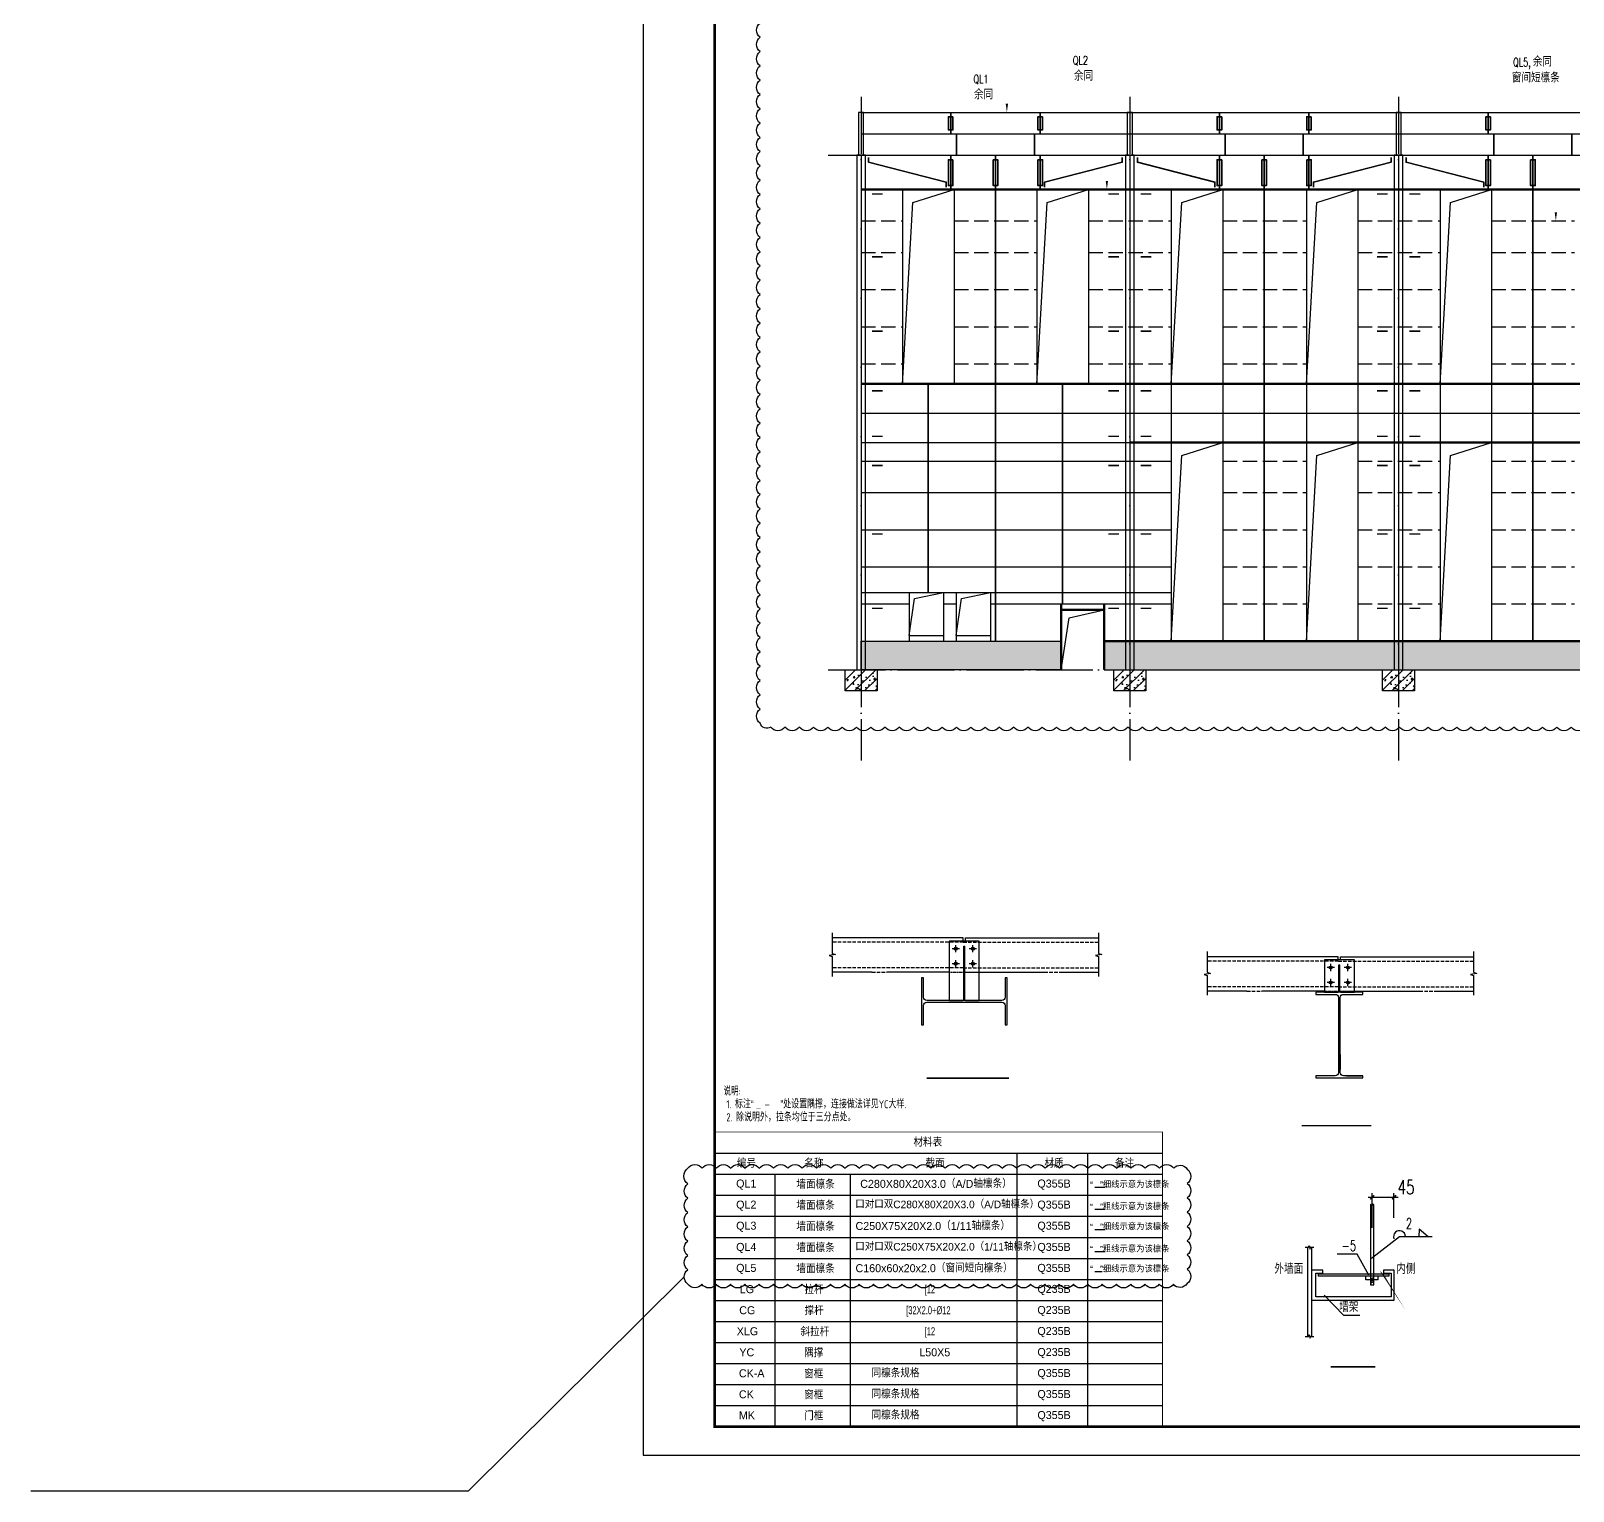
# Model space of a CAD drawing. Extents: x 95752 to 843522, y -411933 to 75567.
# Drawn here: x 607193 to 661146, y -114347 to -63256 of the extents above; entities that cross this region are included whole.
import ezdxf
from ezdxf.enums import TextEntityAlignment as Align

# ---------------------------------------------------------------- set-up
doc = ezdxf.new("R2010")
doc.units = 0
doc.header["$LTSCALE"] = 1000
doc.header["$MEASUREMENT"] = 0
for name, pattern in [('DASH', [0.35, 0.25, -0.1]), ('DASHED2', [0.375, 0.25, -0.125]), ('DOTE', [2.42, 2, -0.2, 0.02, -0.2])]:
    doc.linetypes.add(name, pattern=pattern)
for name, color, linetype in [('AXIS', 3, 'Continuous'), ('DIM_SYMB', 3, 'Continuous'), ('DOTE', 1, 'Continuous'), ('POLE', 4, 'DASHED2'), ('PUB_TAB', 7, 'Continuous'), ('PUB_TITLE', 4, 'Continuous'), ('TEXT', 7, 'Continuous'), ('THIN', 7, 'Continuous'), ('TK', 7, 'Continuous'), ('WALL', 9, 'Continuous'), ('修改说明', 190, 'Continuous'), ('檩条', 4, 'Continuous'), ('钢柱', 6, 'Continuous')]:
    doc.layers.add(name, color=color, linetype=linetype)
doc.layers.add('DIM', color=3, linetype='Continuous', lineweight=20)
doc.layers.add('拉杆', color=3, linetype='Continuous', lineweight=35)
doc.styles.add('_TCH_DIM', font='SIMPLEX', dxfattribs={"bigfont": 'GBCBIG'})
doc.styles.add('GS_Rein', font='GS_TXT.shx', dxfattribs={"width": 0.7, "bigfont": 'GS_HZTXT.shx'})
doc.styles.add('HZ', font='hztxt_e.shx', dxfattribs={"bigfont": 'hzdx.shx'})
doc.styles.add('TSSD_Dimension', font='txt.shx', dxfattribs={"width": 0.7, "bigfont": 'hzdx.shx'})
doc.styles.add('TSSD_Rein', font='tssdeng.shx', dxfattribs={"width": 0.7, "bigfont": 'hztxt.shx'})
doc.dimstyles.new('TSSD_15_250', dxfattribs={"dimtxt": 875, "dimasz": 250, "dimexe": 250, "dimexo": 625, "dimgap": 250, "dimtad": 1, "dimdec": 0, "dimlfac": 0.06, "dimzin": 0, "dimdsep": 46, "dimtxsty": 'TSSD_Dimension', "dimblk": 'ARCHTICK', "dimblk1": 'ARCHTICK', "dimblk2": 'ARCHTICK', "dimcen": 0, "dimdle": 250, "dimclrt": 7, "dimadec": 0, "dimazin": 0, "dimtfac": 1, "dimtdec": 0, "dimtix": 1, "dimtmove": 2, "dimatfit": 3, "dimfxl": 1, "dimtolj": 1, "dimtzin": 0, "dimarcsym": 0})

# ---------------------------------------------------------------- blocks, each defined once
blk = doc.blocks.new('QMLT2')
at = {"layer": '檩条', "color": 4}
for p, q in [((155476, -716110), (249626, -716110)), ((155476, -717135), (164876, -717135)), ((157156, -722384), (157156, -724084)), ((158356, -722384), (158356, -724084)), ((158796, -722384), (158796, -724084)), ((159996, -722384), (159996, -724084))]:
    blk.add_line(p, q, dxfattribs=at)
for points in [[(155476, -705584), (249476, -705584)], [(155476, -706334), (249476, -706334)], [(155476, -707084), (249476, -707084)], [(156926, -708284), (156926, -715085)], [(156926, -708284), (156926, -715085)], [(158726, -708284), (158726, -715085)], [(158726, -708284), (158726, -715085)], [(161626, -708284), (161626, -715085)], [(161626, -708284), (161626, -715085)], [(163426, -708284), (163426, -715085)], [(163426, -708284), (163426, -715085)], [(166326, -708284), (166326, -715684)], [(166326, -708284), (166326, -724084)], [(168126, -708284), (168126, -715684)], [(168126, -708284), (168126, -724084)], [(171056, -708284), (171056, -715684)], [(171056, -708284), (171056, -724084)], [(172856, -708284), (172856, -715684)], [(172856, -708284), (172856, -724084)], [(175726, -708284), (175726, -715684)], [(175726, -708284), (175726, -724084)], [(177526, -708284), (177526, -715684)], [(177526, -708284), (177526, -724084)], [(166326, -716684), (166326, -724084)], [(168126, -716684), (168126, -724084)], [(171056, -716684), (171056, -724084)], [(172856, -716684), (172856, -724084)], [(175726, -716684), (175726, -724084)], [(177526, -716684), (177526, -724084)], [(155476, -717784), (166326, -717784)], [(155476, -718884), (166326, -718884)], [(155476, -720184), (166326, -720184)], [(155476, -721484), (166326, -721484)], [(155476, -722384), (166326, -722384)], [(155476, -722784), (157156, -722784)], [(158356, -722784), (158796, -722784)], [(159996, -722784), (166326, -722784)], [(157156, -723884), (158356, -723884)], [(158796, -723884), (159996, -723884)], [(155476, -724084), (162476, -724084)]]:
    blk.add_lwpolyline(points, dxfattribs=at)
at = {"layer": '檩条', "color": 2, "const_width": 80}
for points in [[(155476, -708284), (249476, -708284)], [(155476, -715085), (168126, -715085)], [(168126, -715085), (249476, -715085)], [(164876, -717135), (240076, -717135)], [(162476, -722784), (162476, -725084)], [(162476, -722984), (163976, -722984)], [(163976, -722784), (163976, -725084)], [(163976, -724084), (241526, -724084)]]:
    blk.add_lwpolyline(points, dxfattribs=at)
at = {"layer": '檩条', "color": 11, "linetype": 'DASH', "ltscale": 2}
for points in [[(155476, -709384), (156926, -709384)], [(158726, -709384), (161626, -709384)], [(163426, -709384), (166326, -709384)], [(168126, -709384), (171056, -709384)], [(172856, -709384), (175726, -709384)], [(177526, -709384), (180426, -709384)], [(155476, -710484), (156926, -710484)], [(158726, -710484), (161626, -710484)], [(163426, -710484), (166326, -710484)], [(168126, -710484), (171056, -710484)], [(172856, -710484), (175726, -710484)], [(177526, -710484), (180426, -710484)], [(155476, -711784), (156926, -711784)], [(158726, -711784), (161626, -711784)], [(163426, -711784), (166326, -711784)], [(168126, -711784), (171056, -711784)], [(172856, -711784), (175726, -711784)], [(177526, -711784), (180426, -711784)], [(155476, -713084), (156926, -713084)], [(158726, -713084), (161626, -713084)], [(163426, -713084), (166326, -713084)], [(168126, -713084), (171056, -713084)], [(172856, -713084), (175726, -713084)], [(177526, -713084), (180426, -713084)], [(155476, -714384), (156926, -714384)], [(158726, -714384), (161626, -714384)], [(163426, -714384), (166326, -714384)], [(168126, -714384), (171056, -714384)], [(172856, -714384), (175726, -714384)], [(177526, -714384), (180426, -714384)], [(168126, -717784), (171056, -717784)], [(172856, -717784), (175726, -717784)], [(177526, -717784), (180426, -717784)], [(168126, -718884), (171056, -718884)], [(172856, -718884), (175726, -718884)], [(177526, -718884), (180426, -718884)], [(168126, -720184), (171056, -720184)], [(172856, -720184), (175726, -720184)], [(177526, -720184), (180426, -720184)], [(168126, -721484), (171056, -721484)], [(172856, -721484), (175726, -721484)], [(177526, -721484), (180426, -721484)], [(168126, -722784), (171056, -722784)], [(172856, -722784), (175726, -722784)], [(177526, -722784), (180426, -722784)]]:
    blk.add_lwpolyline(points, dxfattribs=at)
blk = doc.blocks.new('lj2')
for p, q in [((40612, -1738703), (40612, -1738410)), ((40665, -1744234), (40665, -1739167)), ((40665, -1739167), (40779, -1739167)), ((40779, -1744234), (40779, -1739167)), ((40832, -1738703), (40832, -1738410))]:
    blk.add_line(p, q)
for points in [[(28403, -1737928), (28403, -1739854), (28700, -1739953), (28106, -1740052), (28403, -1740151), (28403, -1742002)], [(53241, -1737928), (53241, -1739854), (53538, -1739953), (52944, -1740052), (53241, -1740151), (53241, -1742002)]]:
    blk.add_lwpolyline(points)
at = {"layer": 'AXIS', "linetype": 'Continuous'}
for p, q in [((40262, -1739410), (39582, -1739410)), ((39922, -1739750), (39922, -1739070)), ((41862, -1739410), (41182, -1739410)), ((41522, -1739750), (41522, -1739070)), ((40262, -1740810), (39582, -1740810)), ((39922, -1741150), (39922, -1740470)), ((41862, -1740810), (41182, -1740810)), ((41522, -1741150), (41522, -1740470))]:
    blk.add_line(p, q, dxfattribs=at)
for centre in [(39922, -1739410), (41522, -1739410), (39922, -1740810), (41522, -1740810)]:
    blk.add_circle(centre, 140, dxfattribs=at)
at = {"layer": 'DIM_SYMB', "const_width": 140}
blk.add_lwpolyline([(37202, -1751495), (44878, -1751495)], dxfattribs=at)
at = {"layer": 'POLE', "linetype": 'DASH', "ltscale": 1.3}
for p, q in [((40622, -1738810), (28403, -1738810)), ((40622, -1738810), (53241, -1738810)), ((40622, -1741210), (28403, -1741210)), ((32100, -1741610), (33498, -1741610)), ((40622, -1741210), (53241, -1741210)), ((48195, -1741610), (49609, -1741610))]:
    blk.add_line(p, q, dxfattribs=at)
at = {"layer": 'POLE', "linetype": 'DASH', "ltscale": 0.5}
for p, q in [((39322, -1741610), (40622, -1741610)), ((40822, -1741610), (42122, -1741610))]:
    blk.add_line(p, q, dxfattribs=at)
at = {"layer": 'WALL', "color": 0, "linetype": 'Continuous'}
for p, q in [((40622, -1738410), (28403, -1738410)), ((42122, -1738703), (39322, -1738703)), ((39322, -1738703), (39322, -1744234)), ((40832, -1738410), (53241, -1738410)), ((42122, -1744234), (42122, -1738703)), ((32100, -1741610), (28403, -1741610)), ((39322, -1741610), (33498, -1741610)), ((40622, -1741610), (48195, -1741610)), ((49609, -1741610), (53241, -1741610)), ((39322, -1744234), (40622, -1744234)), ((41172, -1744234), (40822, -1744234)), ((40822, -1744234), (42122, -1744234))]:
    blk.add_line(p, q, dxfattribs=at)
blk.add_lwpolyline([(36722, -1744314), (36722, -1746514), (36922, -1746514), (36922, -1744694, -0.4142136), (37222, -1744394), (44222, -1744394, -0.4142136), (44522, -1744694), (44522, -1746514), (44722, -1746514), (44722, -1742114), (44522, -1742114), (44522, -1743934, -0.4142136), (44222, -1744234), (37222, -1744234, -0.4142136), (36922, -1743934), (36922, -1742114), (36722, -1742114), (36722, -1744314)], format="xyb", dxfattribs=at)
blk = doc.blocks.new('_ArchTick')
at = {"color": 0, "linetype": 'ByBlock', "const_width": 0.4}
blk.add_lwpolyline([(-0.5, -0.5), (0.5, 0.5)], dxfattribs=at)
blk = doc.blocks.new('*D94')
at = {"layer": 'Defpoints', "color": 0, "transparency": 16777216}
for p in [(-80203, -1740010), (-81557, -1741911), (-80203, -1741911)]:
    blk.add_point(p, dxfattribs=at)
at = {"layer": 'DIM', "color": 0, "lineweight": -2, "transparency": 16777216}
for p, q in [((-81557, -1741286), (-81557, -1739760)), ((-80203, -1741286), (-80203, -1739760)), ((-81807, -1740010), (-79953, -1740010))]:
    blk.add_line(p, q, dxfattribs=at)
at = {"layer": 'DIM', "color": 0, "lineweight": -2, "transparency": 16777216, "xscale": 250, "yscale": 250, "zscale": 250, "rotation": 180}
blk.add_blockref('_ArchTick', (-81557, -1740010), dxfattribs=at)
at = {"layer": 'DIM', "color": 0, "lineweight": -2, "transparency": 16777216, "xscale": 250, "yscale": 250, "zscale": 250}
blk.add_blockref('_ArchTick', (-80203, -1740010), dxfattribs=at)
at = {"layer": 'DIM', "color": 7, "transparency": 16777216, "insert": (-79457, -1739385), "char_height": 875, "attachment_point": 5, "style": 'TSSD_Dimension'}
blk.add_mtext('\\A1;45', dxfattribs=at)
blk = doc.blocks.new('lj1')
for p, q in [((-3182, -1736709), (-3182, -1736416)), ((-2962, -1736709), (-2962, -1736416)), ((-3129, -1739716), (-3129, -1737173)), ((-3129, -1737173), (-3015, -1737173)), ((-3015, -1739716), (-3015, -1737173))]:
    blk.add_line(p, q)
for points in [[(-15392, -1735934), (-15392, -1737860), (-15095, -1737959), (-15689, -1738058), (-15392, -1738157), (-15392, -1740008)], [(9447, -1735934), (9447, -1737860), (9744, -1737959), (9150, -1738058), (9447, -1738157), (9447, -1740008)]]:
    blk.add_lwpolyline(points)
at = {"layer": 'AXIS', "linetype": 'Continuous'}
for p, q in [((-3532, -1737416), (-4212, -1737416)), ((-3872, -1737756), (-3872, -1737076)), ((-1932, -1737416), (-2612, -1737416)), ((-2272, -1737756), (-2272, -1737076)), ((-3532, -1738816), (-4212, -1738816)), ((-3872, -1739156), (-3872, -1738476)), ((-1932, -1738816), (-2612, -1738816)), ((-2272, -1739156), (-2272, -1738476))]:
    blk.add_line(p, q, dxfattribs=at)
for centre in [(-3872, -1737416), (-2272, -1737416), (-3872, -1738816), (-2272, -1738816)]:
    blk.add_circle(centre, 140, dxfattribs=at)
at = {"layer": 'DIM_SYMB', "const_width": 140}
blk.add_lwpolyline([(-6592, -1752173), (-86, -1752173)], dxfattribs=at)
at = {"layer": 'POLE', "linetype": 'DASH', "ltscale": 1.3}
for p, q in [((-3172, -1736816), (-15392, -1736816)), ((-3172, -1736816), (9447, -1736816)), ((-3172, -1739216), (-15392, -1739216)), ((-3172, -1739216), (9447, -1739216)), ((-11694, -1739616), (-10296, -1739616)), ((4401, -1739616), (5815, -1739616))]:
    blk.add_line(p, q, dxfattribs=at)
at = {"layer": 'POLE', "linetype": 'DASH', "ltscale": 0.5}
for p, q in [((-4472, -1739616), (-3172, -1739616)), ((-2972, -1739616), (-1672, -1739616))]:
    blk.add_line(p, q, dxfattribs=at)
at = {"layer": 'WALL', "color": 0, "linetype": 'Continuous'}
for p, q in [((-3172, -1736416), (-15392, -1736416)), ((-2962, -1736416), (9447, -1736416)), ((-1672, -1736709), (-4472, -1736709)), ((-4472, -1736709), (-4472, -1739716)), ((-1672, -1739716), (-1672, -1736709)), ((-11694, -1739616), (-15392, -1739616)), ((-4472, -1739616), (-10296, -1739616)), ((-4472, -1739716), (-3172, -1739716)), ((-3172, -1739616), (4401, -1739616)), ((-2622, -1739716), (-2972, -1739716)), ((-2972, -1739716), (-1672, -1739716)), ((5815, -1739616), (9447, -1739616)), ((-2992, -1745516), (-2992, -1746916)), ((-2992, -1745516), (-2952, -1745516)), ((-3752, -1747516), (-5152, -1747516)), ((-2392, -1747516), (-992, -1747516))]:
    blk.add_line(p, q, dxfattribs=at)
blk.add_lwpolyline([(-3072, -1739716), (-5272, -1739716), (-5272, -1739916), (-3452, -1739916, -0.4142136), (-3152, -1740216), (-3152, -1747216, -0.4142136), (-3452, -1747516), (-5272, -1747516), (-5272, -1747716), (-872, -1747716), (-872, -1747516), (-2692, -1747516, -0.4142136), (-2992, -1747216), (-2992, -1740216, -0.4142136), (-2692, -1739916), (-872, -1739916), (-872, -1739716), (-3072, -1739716)], format="xyb", dxfattribs=at)
blk = doc.blocks.new('lj3')
at = {"color": 3, "linetype": 'ByBlock'}
blk.add_line((-81556.8, -1741910.7), (-81556.8, -1740828), dxfattribs=at)
for p, q in [((-81604.5, -1743805.8), (-79861.7, -1742455)), ((-79861.7, -1742455), (-77819.9, -1742455)), ((-85579.8, -1743122.1), (-85579.8, -1748668.2)), ((-85324.1, -1743122.1), (-85324.1, -1748668.2)), ((-82496.3, -1743542.8), (-83739.9, -1743542.8)), ((-81774.6, -1744863.6), (-82496.3, -1743542.8)), ((-85324.1, -1744549.7), (-85324.1, -1746416.5)), ((-84628, -1744549.7), (-85324.1, -1744549.7)), ((-84628, -1744739.3), (-84628, -1744549.7)), ((-80860.1, -1744549.7), (-80860.1, -1744739.3)), ((-80191.8, -1744549.7), (-80860.1, -1744549.7)), ((-80191.8, -1746416.5), (-80191.8, -1744549.7)), ((-85073.5, -1744739.3), (-84628, -1744739.3)), ((-85073.5, -1746193.8), (-85073.5, -1744739.3)), ((-84918.2, -1744779.5), (-80528.4, -1744779.5)), ((-84918.2, -1744779.5), (-84918.2, -1744923.7)), ((-80528.4, -1744923.7), (-84918.2, -1744923.7)), ((-80860.1, -1744739.3), (-80386.8, -1744739.3)), ((-80528.4, -1744779.5), (-80528.4, -1744923.7)), ((-80386.8, -1744739.3), (-80386.8, -1746193.8)), ((-85324.1, -1746416.5), (-80191.8, -1746416.5)), ((-80386.8, -1746193.8), (-85073.5, -1746193.8)), ((-84553.6, -1746097.2), (-83336.1, -1747342.2)), ((-83336.1, -1747342.2), (-82329.4, -1747342.2))]:
    blk.add_line(p, q)
for points in [[(-81667.9, -1740459.2), (-81667.9, -1745460.4), (-81464.1, -1745460.4), (-81464.1, -1740459.2)], [(-78069.9, -1742466.5), (-78647.6, -1741988.2), (-78657.4, -1742466.5)]]:
    blk.add_lwpolyline(points)
blk.add_lwpolyline([(-80861.1, -1744779.5, 0, 225, 0), (-81301.6, -1744268.2, 0, 0, 0), (-81604.5, -1743805.8, 0, 0, 0)], format="xyseb")
at = {"layer": 'Defpoints', "color": 0, "linetype": 'ByBlock'}
for p in [(-80399.3, -1741568.6), (-80191.8, -1741216.9)]:
    blk.add_point(p, dxfattribs=at)
at = {"layer": 'DIM_SYMB', "const_width": 105, "elevation": 0}
blk.add_lwpolyline([(-84133.9, -1750562.8), (-81367.7, -1750562.8)], dxfattribs=at)
at = {"layer": 'TEXT'}
blk.add_arc((-79861.7, -1742455), 368.5, 0, 201.462802, dxfattribs=at)
at = {"layer": 'THIN'}
blk.add_lwpolyline([(-81667.9, -1740459.2, -0.4), (-81566, -1740459.2, 0.4), (-81464.1, -1740459.2, 0.4), (-81566, -1740459.2, -0.4)], format="xyb", dxfattribs=at)
for points in [[(-85723, -1743122.1), (-85518.4, -1743122.1), (-85482.6, -1743009.6), (-85421.3, -1743234.6), (-85385.5, -1743122.1), (-85180.9, -1743122.1)], [(-85723, -1748668.2), (-85518.4, -1748668.2), (-85482.6, -1748555.7), (-85421.3, -1748780.7), (-85385.5, -1748668.2), (-85180.9, -1748668.2)]]:
    blk.add_lwpolyline(points, dxfattribs=at)
at = {"layer": 'TK'}
for p, q in [((-81957.5, -1745137), (-81957.5, -1744923.7)), ((-81200.6, -1745137), (-81957.5, -1745137)), ((-81464.1, -1744999.5), (-81667.9, -1745131.3)), ((-81464.1, -1745135.3), (-81667.9, -1745267)), ((-81464.1, -1745251.6), (-81667.9, -1745383.4)), ((-81200.6, -1744923.7), (-81200.6, -1745137))]:
    blk.add_line(p, q, dxfattribs=at)
at = {"layer": 'TEXT', "style": 'TSSD_Dimension', "width": 0.7}
for s, height, p in [('2', 656.2, (-79069.9, -1742171.5)), ('-5', 656.25, (-82556.5, -1743549.5)), ('外墙面', 656.25, (-85846.6, -1744971.9)), ('内侧', 656.25, (-78864.8, -1744971.9)), ('墙架', 656.25, (-82409.5, -1747341.7))]:
    blk.add_text(s, height=height, dxfattribs=at).set_placement(p, align=Align.BOTTOM_RIGHT)
at = {"layer": 'DIM'}
dim = blk.add_linear_dim(base=(-80202.9, -1740010.3), p1=(-81556.8, -1741910.7), p2=(-80202.9, -1741910.7), text='45', dimstyle='TSSD_15_250', dxfattribs=at)
dim.commit()
dim.dimension.update_dxf_attribs({"geometry": '*D94', "text_midpoint": (-79456.7, -1739385.3), "dimtype": 128})

msp = doc.modelspace()

# ---------------------------------------------------------------- hatches: boundary and pattern name
h = msp.add_hatch()
h.set_pattern_fill('AR-B816', color=251, scale=100, style=0)
h.set_pattern_definition([(0, (-42556.38, 66224.28), (0, 121.3104), []), (90, (-42556.38, 66224.28), (-121.3104, 121.3104), [121.3104, -121.3104])])
h.paths.add_polyline_path([(644738, -85608.8), (722538, -85608.8), (722538, -84608.8), (644738, -84609.5)])
h.paths.add_polyline_path([(636238, -84609.5), (643238, -84608.8), (643238, -85608.8), (636238, -85609.5)])
h = msp.add_hatch()
h.set_pattern_fill('钢筋混凝土', color=256, scale=100, style=0)
h.set_pattern_definition([(45, (-312771.51, 413027.17), (-176.776695, 176.776695), []), (50, (-312771.5, 413027.2), (717.26018, -62.75213), [75, -825]), (355, (-312771.5, 413027.2), (-138.75133, 752.19213), [60, -660]), (100.4514, (-312711.74, 413021.94), (578.5094, 689.43954), [63.7402, -701.1421]), (46.1842, (-312771.5, 413227.2), (1067.24105, -165.519), [112.5, -1237.5]), (96.6356, (-312682.6, 413213.4), (934.6627, 974.1179), [95.6103, -1051.713]), (351.1842, (-312771.5, 413227.2), (934.662, 974.1186), [90, -990]), (21, (-312671.5, 413177.2), (596.90705, -402.6189), [75, -825]), (326, (-312671.5, 413177.2), (243.31533, 725.15005), [60, -660]), (71.4514, (-312621.8, 413143.6), (840.22263, 322.5305), [63.7402, -701.1421]), (37.5, (-312771.51, 413027.17), (12.159855, 332.893854), [0, -652, 0, -670, 0, -662.5]), (7.5, (-312771.5, 413027.17), (263.06954, 394.41171), [0, -382, 0, -637, 0, -252.5]), (327.5, (-312994.51, 413027.17), (533.822436, -22.55487), [0, -250, 0, -780, 0, -1035]), (317.5, (-313094.5, 413027.17), (583.18617, 100.10498), [0, -325, 0, -518, 0, -735])])
h.paths.add_polyline_path([(635678.9, -85608.8), (636797.1, -85608.8), (636797.1, -86350.6), (635678.9, -86350.6)])
h = msp.add_hatch()
h.set_pattern_fill('钢筋混凝土', color=256, scale=100, style=0)
h.set_pattern_definition([(45, (-303371.51, 413027.17), (-176.776695, 176.776695), []), (50, (-303371.5, 413027.2), (717.26018, -62.75213), [75, -825]), (355, (-303371.5, 413027.2), (-138.75133, 752.19213), [60, -660]), (100.4514, (-303311.74, 413021.94), (578.5094, 689.43954), [63.7402, -701.1421]), (46.1842, (-303371.5, 413227.2), (1067.24105, -165.519), [112.5, -1237.5]), (96.6356, (-303282.6, 413213.4), (934.6627, 974.1179), [95.6103, -1051.713]), (351.1842, (-303371.5, 413227.2), (934.662, 974.1186), [90, -990]), (21, (-303271.5, 413177.2), (596.90705, -402.6189), [75, -825]), (326, (-303271.5, 413177.2), (243.31533, 725.15005), [60, -660]), (71.4514, (-303221.8, 413143.6), (840.22263, 322.5305), [63.7402, -701.1421]), (37.5, (-303371.51, 413027.17), (12.159855, 332.893854), [0, -652, 0, -670, 0, -662.5]), (7.5, (-303371.5, 413027.17), (263.06954, 394.41171), [0, -382, 0, -637, 0, -252.5]), (327.5, (-303594.51, 413027.17), (533.822436, -22.55487), [0, -250, 0, -780, 0, -1035]), (317.5, (-303694.5, 413027.17), (583.18617, 100.10498), [0, -325, 0, -518, 0, -735])])
h.paths.add_polyline_path([(645078.9, -85608.8), (646197.1, -85608.8), (646197.1, -86350.6), (645078.9, -86350.6)])
h = msp.add_hatch()
h.set_pattern_fill('钢筋混凝土', color=256, scale=100, style=0)
h.set_pattern_definition([(45, (-293971.51, 413027.17), (-176.776695, 176.776695), []), (50, (-293971.5, 413027.2), (717.26018, -62.75213), [75, -825]), (355, (-293971.5, 413027.2), (-138.75133, 752.19213), [60, -660]), (100.4514, (-293911.74, 413021.94), (578.5094, 689.43954), [63.7402, -701.1421]), (46.1842, (-293971.5, 413227.2), (1067.24105, -165.519), [112.5, -1237.5]), (96.6356, (-293882.6, 413213.4), (934.6627, 974.1179), [95.6103, -1051.713]), (351.1842, (-293971.5, 413227.2), (934.662, 974.1186), [90, -990]), (21, (-293871.5, 413177.2), (596.90705, -402.6189), [75, -825]), (326, (-293871.5, 413177.2), (243.31533, 725.15005), [60, -660]), (71.4514, (-293821.8, 413143.6), (840.22263, 322.5305), [63.7402, -701.1421]), (37.5, (-293971.51, 413027.17), (12.159855, 332.893854), [0, -652, 0, -670, 0, -662.5]), (7.5, (-293971.5, 413027.17), (263.06954, 394.41171), [0, -382, 0, -637, 0, -252.5]), (327.5, (-294194.51, 413027.17), (533.822436, -22.55487), [0, -250, 0, -780, 0, -1035]), (317.5, (-294294.5, 413027.17), (583.18617, 100.10498), [0, -325, 0, -518, 0, -735])])
h.paths.add_polyline_path([(654478.9, -85608.8), (655597.1, -85608.8), (655597.1, -86350.6), (654478.9, -86350.6)])

# ---------------------------------------------------------------- linework, layer by layer
for points, const_width in [([(636619, -68963), (636994.5, -68963)], 50), ([(645256.9, -68963), (644881.4, -68963)], 50), ([(646019, -68963), (646394.5, -68963)], 50), ([(654656.9, -68963.6), (654281.4, -68963.6)], 50), ([(655419, -68963.6), (655794.5, -68963.6)], 50), ([(636619, -71163), (636994.5, -71163)], 50), ([(645256.9, -71163), (644881.4, -71163)], 50), ([(646019, -71163), (646394.5, -71163)], 50), ([(654656.9, -71163.6), (654281.4, -71163.6)], 50), ([(655419, -71163.6), (655794.5, -71163.6)], 50), ([(636619, -73763), (636994.5, -73763)], 50), ([(645256.9, -73763), (644881.4, -73763)], 50), ([(646019, -73763), (646394.5, -73763)], 50), ([(654656.9, -73763.6), (654281.4, -73763.6)], 50), ([(655419, -73763.6), (655794.5, -73763.6)], 50), ([(636619, -75850.6), (636994.5, -75850.6)], 50), ([(645256.9, -75850.6), (644881.4, -75850.6)], 50), ([(646019, -75850.6), (646394.5, -75850.6)], 50), ([(654656.9, -75851.2), (654281.4, -75851.2)], 50), ([(655419, -75851.2), (655794.5, -75851.2)], 50), ([(636619, -77440.6), (636994.5, -77440.6)], 50), ([(645256.9, -77440.6), (644881.4, -77440.6)], 50), ([(646019, -77440.6), (646394.5, -77440.6)], 50), ([(654656.9, -77441.2), (654281.4, -77441.2)], 50), ([(655419, -77441.2), (655794.5, -77441.2)], 50), ([(636619, -78463), (636994.5, -78463)], 50), ([(645256.9, -78463), (644881.4, -78463)], 50), ([(646019, -78463), (646394.5, -78463)], 50), ([(654656.9, -78463.6), (654281.4, -78463.6)], 50), ([(655419, -78463.6), (655794.5, -78463.6)], 50), ([(636619, -80863), (636994.5, -80863)], 50), ([(645256.9, -80863), (644881.4, -80863)], 50), ([(646019, -80863), (646394.5, -80863)], 50), ([(654656.9, -80863.6), (654281.4, -80863.6)], 50), ([(655419, -80863.6), (655794.5, -80863.6)], 50), ([(636619, -83463), (636994.5, -83463)], 50), ([(645256.9, -83463), (644881.4, -83463)], 50), ([(646019, -83463), (646394.5, -83463)], 50), ([(654656.9, -83463.6), (654281.4, -83463.6)], 50), ([(655419, -83463.6), (655794.5, -83463.6)], 50), ([(632872.7, -100840.2), (633022.9, -100840.2)], 20), ([(632572.3, -100972.6), (632722.5, -100972.6)], 20), ([(644414.5, -104486), (644778.5, -104486)], 40), ([(644414.5, -105966.7), (644778.5, -105966.7)], 40)]:
    msp.add_lwpolyline(points, dxfattribs=dict(const_width=const_width))
for points in [[(637688, -75613.3), (638051.3, -69262.9), (639488, -68808.8)], [(642388, -75613.3), (642751.3, -69262.9), (644188, -68808.8)], [(647088, -75609.5), (647451.3, -69262.9), (648888, -68808.8)], [(651818, -75609.5), (652181.3, -69262.9), (653618, -68808.8)], [(656488, -75609.5), (656851.3, -69262.9), (658288, -68808.8)], [(647088, -84608.8), (647451.3, -78113.9), (648888, -77659.8)], [(651818, -84608.8), (652181.3, -78113.9), (653618, -77659.8)], [(656488, -84608.8), (656851.3, -78113.9), (658288, -77659.8)], [(637918, -84408.8), (638107.3, -83121.5), (639118, -82908.8)], [(639558, -84408.8), (639754.1, -83115.4), (640758, -82908.8)], [(643238, -85608.8), (643520.6, -83792.9), (644738, -83508.8)]]:
    msp.add_lwpolyline(points)
at = {"color": 251}
for points in [[(636238, -84609.5), (643238, -84608.8), (643238, -85608.8), (636238, -85609.5)], [(644738, -85608.8), (722538, -85608.8), (722538, -84608.8), (644738, -84609.5)]]:
    msp.add_lwpolyline(points, close=True, dxfattribs=at)
for points in [[(635678.9, -85608.8), (636797.1, -85608.8), (636797.1, -86350.6), (635678.9, -86350.6)], [(645078.9, -85608.8), (646197.1, -85608.8), (646197.1, -86350.6), (645078.9, -86350.6)], [(654478.9, -85608.8), (655597.1, -85608.8), (655597.1, -86350.6), (654478.9, -86350.6)]]:
    msp.add_lwpolyline(points, close=True)
at = {"layer": 'DIM_SYMB'}
for points in [[(643044.1, -64544, 0, 0, 0), (644834.6, -64544, 0, 0, 0), (644834.6, -68809.5, 0, 80, 0), (644834.6, -68509.5, 0, 0, 0)], [(658750, -64608.2, 0, 0, 0), (660540.6, -64608.2, 0, 0, 0), (660540.6, -69908.8, 0, 80, 0), (660540.6, -69608.8, 0, 0, 0)], [(639545.5, -65196.3, 0, 0, 0), (641336.1, -65196.3, 0, 0, 0), (641336.1, -66109.5, 0, 80, 0), (641336.1, -65809.5, 0, 0, 0)]]:
    msp.add_lwpolyline(points, format="xyseb", dxfattribs=at)
at = {"layer": 'DOTE', "linetype": 'DOTE'}
for p, q in [((636238, -65563), (636238, -88782.6)), ((645638, -65563), (645638, -88782.6)), ((655038, -65563), (655038, -88782.6)), ((635086.1, -67609.5), (732764.2, -67609.4)), ((635086.1, -85609.5), (732764.2, -85609.4))]:
    msp.add_line(p, q, dxfattribs=at)
at = {"layer": 'PUB_TAB', "color": 4}
for p, q in [((644414.5, -103714), (644778.5, -103714)), ((644414.5, -104486), (644778.5, -104486)), ((644414.5, -105187.7), (644778.5, -105187.7)), ((644414.5, -105966.7), (644778.5, -105966.7))]:
    msp.add_line(p, q, dxfattribs=at)
at = {"layer": 'PUB_TAB', "color": 4, "linetype": 'DASH'}
msp.add_line((644414.5, -106664.9), (644778.5, -106664.9), dxfattribs=at)
at = {"layer": 'PUB_TAB', "const_width": 31.6}
msp.add_lwpolyline([(631114.8, -112089.5), (646779.2, -112089.5), (646779.2, -101780.7), (631114.8, -101780.7)], close=True, dxfattribs=at)
at = {"layer": 'PUB_TAB'}
for points in [[(631114.8, -102517.5), (646779.2, -102517.5)], [(641684.6, -102517.5), (641684.6, -112089.5)], [(644159.1, -102517.5), (644159.1, -112089.5)], [(631114.8, -103254.4), (646779.2, -103254.4)], [(633220, -103254.4), (633220, -112089.5)], [(635851.6, -103254.4), (635851.6, -112089.5)], [(631114.8, -103991.2), (646779.2, -103991.2)], [(631114.8, -104728), (646779.2, -104728)], [(631114.8, -104728), (646779.2, -104728)], [(631114.8, -105471.8), (646779.2, -105471.8)], [(631114.8, -106205.2), (646779.2, -106205.2)], [(631114.8, -106938.6), (646779.2, -106938.6)], [(631114.8, -107675.4), (646779.2, -107675.4)], [(631114.8, -107675.4), (646779.2, -107675.4)], [(631114.8, -107675.4), (646779.2, -107675.4)], [(631114.8, -108412.2), (646779.2, -108412.2)], [(631114.8, -109147.7), (646779.2, -109147.7)], [(631114.8, -109147.7), (646779.2, -109147.7)], [(631114.8, -109147.7), (646779.2, -109147.7)], [(631114.8, -109883.1), (646779.2, -109883.1)], [(631114.8, -109883.1), (646779.2, -109883.1)], [(631114.8, -109883.1), (646779.2, -109883.1)], [(631114.8, -110618.6), (646779.2, -110618.6)], [(631114.8, -111354), (646779.2, -111354)], [(631114.8, -112089.5), (646779.2, -112089.5)]]:
    msp.add_lwpolyline(points, dxfattribs=at)
at = {"layer": 'PUB_TITLE'}
msp.add_lwpolyline([(628614.8, -113089.5), (806914.8, -113089.5), (806914.8, -28989.5), (628614.8, -28989.5)], close=True, dxfattribs=at)
at = {"layer": 'PUB_TITLE', "const_width": 100}
msp.add_lwpolyline([(631114.8, -112089.5), (805914.8, -112089.5), (805914.8, -29989.5), (631114.8, -29989.5)], close=True, dxfattribs=at)
at = {"layer": '修改说明'}
msp.add_lwpolyline([(661574.2, -87614.2, -0.5206), (661074.2, -87614.2, -0.5206), (660574.2, -87614.2, -0.5206), (660074.2, -87614.2, -0.5206), (659574.2, -87614.2, -0.5206), (659074.2, -87614.2, -0.5206), (658574.2, -87614.2, -0.5206), (658074.2, -87614.2, -0.5206), (657574.2, -87614.2, -0.5206), (657074.2, -87614.2, -0.5206), (656574.2, -87614.2, -0.5206), (656074.2, -87614.2, -0.5206), (655574.2, -87614.2, -0.5206), (655074.2, -87614.2, -0.5206), (654574.2, -87614.2, -0.5206), (654074.2, -87614.2, -0.5206), (653574.2, -87614.2, -0.5206), (653074.2, -87614.2, -0.5206), (652574.2, -87614.2, -0.5206), (652074.2, -87614.2, -0.5206), (651574.2, -87614.2, -0.5206), (651074.2, -87614.2, -0.5206), (650574.2, -87614.2, -0.5206), (650074.2, -87614.2, -0.5206), (649574.2, -87614.2, -0.5206), (649074.2, -87614.2, -0.5206), (648574.2, -87614.2, -0.5206), (648074.2, -87614.2, -0.5206), (647574.2, -87614.2, -0.5206), (647074.2, -87614.2, -0.5206), (646574.2, -87614.2, -0.5206), (646074.2, -87614.2, -0.5206), (645574.2, -87614.2, -0.5206), (645074.2, -87614.2, -0.5206), (644574.2, -87614.2, -0.5206), (644074.2, -87614.2, -0.5206), (643574.2, -87614.2, -0.5206), (643074.2, -87614.2, -0.5206), (642574.2, -87614.2, -0.5206), (642074.2, -87614.2, -0.5206), (641574.2, -87614.2, -0.5206), (641074.2, -87614.2, -0.5206), (640574.2, -87614.2, -0.5206), (640074.2, -87614.2, -0.5206), (639574.2, -87614.2, -0.5206), (639074.2, -87614.2, -0.5206), (638574.2, -87614.2, -0.5206), (638074.2, -87614.2, -0.5206), (637574.2, -87614.2, -0.5206), (637074.2, -87614.2, -0.5206), (636574.2, -87614.2, -0.5206), (636074.2, -87614.2, -0.5206), (635574.2, -87614.2, -0.5206), (635074.2, -87614.2, -0.5206), (634574.2, -87614.2, -0.5206), (634074.2, -87614.2, -0.5206), (633574.2, -87614.2, -0.5206), (633074.2, -87614.2, -0.5206), (632705.2, -87483.2, -0.5206), (632705.2, -86983.2, -0.5206), (632705.2, -86483.2, -0.5206), (632705.2, -85983.2, -0.5206), (632705.2, -85483.2, -0.5206), (632705.2, -84983.2, -0.5206), (632705.2, -84483.2, -0.5206), (632705.2, -83983.2, -0.5206), (632705.2, -83483.2, -0.5206), (632705.2, -82983.2, -0.5206), (632705.2, -82483.2, -0.5206), (632705.2, -81983.2, -0.5206), (632705.2, -81483.2, -0.5206), (632705.2, -80983.2, -0.5206), (632705.2, -80483.2, -0.5206), (632705.2, -79983.2, -0.5206), (632705.2, -79483.2, -0.5206), (632705.2, -78983.2, -0.5206), (632705.2, -78483.2, -0.5206), (632705.2, -77983.2, -0.5206), (632705.2, -77483.2, -0.5206), (632705.2, -76983.2, -0.5206), (632705.2, -76483.2, -0.5206), (632705.2, -75983.2, -0.5206), (632705.2, -75483.2, -0.5206), (632705.2, -74983.2, -0.5206), (632705.2, -74483.2, -0.5206), (632705.2, -73983.2, -0.5206), (632705.2, -73483.2, -0.5206), (632705.2, -72983.2, -0.5206), (632705.2, -72483.2, -0.5206), (632705.2, -71983.2, -0.5206), (632705.2, -71483.2, -0.5206), (632705.2, -70983.2, -0.5206), (632705.2, -70483.2, -0.5206), (632705.2, -69983.2, -0.5206), (632705.2, -69483.2, -0.5206), (632705.2, -68983.2, -0.5206), (632705.2, -68483.2, -0.5206), (632705.2, -67983.2, -0.5206), (632705.2, -67483.2, -0.5206), (632705.2, -66983.2, -0.5206), (632705.2, -66483.2, -0.5206), (632705.2, -65983.2, -0.5206), (632705.2, -65483.2, -0.5206), (632705.2, -64983.2, -0.5206), (632705.2, -64483.2, -0.5206), (632705.2, -63983.2, -0.5206), (632705.2, -63483.2, -0.5206), (632705.2, -62983.2, -0.5206)], format="xyb", dxfattribs=at)
msp.add_lwpolyline([(630175.5, -103050.7, -0.5206), (630675.5, -103050.7, -0.5206), (631175.5, -103050.7, -0.5206), (631675.5, -103050.7, -0.5206), (632175.5, -103050.7, -0.5206), (632675.5, -103050.7, -0.5206), (633175.5, -103050.7, -0.5206), (633675.5, -103050.7, -0.5206), (634175.5, -103050.7, -0.5206), (634675.5, -103050.7, -0.5206), (635175.5, -103050.7, -0.5206), (635675.5, -103050.7, -0.5206), (636175.5, -103050.7, -0.5206), (636675.5, -103050.7, -0.5206), (637175.5, -103050.7, -0.5206), (637675.5, -103050.7, -0.5206), (638175.5, -103050.7, -0.5206), (638675.5, -103050.7, -0.5206), (639175.5, -103050.7, -0.5206), (639675.5, -103050.7, -0.5206), (640175.5, -103050.7, -0.5206), (640675.5, -103050.7, -0.5206), (641175.5, -103050.7, -0.5206), (641675.5, -103050.7, -0.5206), (642175.5, -103050.7, -0.5206), (642675.5, -103050.7, -0.5206), (643175.5, -103050.7, -0.5206), (643675.5, -103050.7, -0.5206), (644175.5, -103050.7, -0.5206), (644675.5, -103050.7, -0.5206), (645175.5, -103050.7, -0.5206), (645675.5, -103050.7, -0.5206), (646175.5, -103050.7, -0.5206), (646675.5, -103050.7, -0.5206), (647175.5, -103050.7, -0.5206), (647642.5, -103083.7, -0.5206), (647642.5, -103583.7, -0.5206), (647642.5, -104083.7, -0.5206), (647642.5, -104583.7, -0.5206), (647642.5, -105083.7, -0.5206), (647642.5, -105583.7, -0.5206), (647642.5, -106083.7, -0.5206), (647642.5, -106583.7, -0.5206), (647642.5, -107083.7, -0.5206), (647167.3, -107108.5, -0.5206), (646667.3, -107108.5, -0.5206), (646167.3, -107108.5, -0.5206), (645667.3, -107108.5, -0.5206), (645167.3, -107108.5, -0.5206), (644667.3, -107108.5, -0.5206), (644167.3, -107108.5, -0.5206), (643667.3, -107108.5, -0.5206), (643167.3, -107108.5, -0.5206), (642667.3, -107108.5, -0.5206), (642167.3, -107108.5, -0.5206), (641667.3, -107108.5, -0.5206), (641167.3, -107108.5, -0.5206), (640667.3, -107108.5, -0.5206), (640167.3, -107108.5, -0.5206), (639667.3, -107108.5, -0.5206), (639167.3, -107108.5, -0.5206), (638667.3, -107108.5, -0.5206), (638167.3, -107108.5, -0.5206), (637667.3, -107108.5, -0.5206), (637167.3, -107108.5, -0.5206), (636667.3, -107108.5, -0.5206), (636167.3, -107108.5, -0.5206), (635667.3, -107108.5, -0.5206), (635167.3, -107108.5, -0.5206), (634667.3, -107108.5, -0.5206), (634167.3, -107108.5, -0.5206), (633667.3, -107108.5, -0.5206), (633167.3, -107108.5, -0.5206), (632667.3, -107108.5, -0.5206), (632167.3, -107108.5, -0.5206), (631667.3, -107108.5, -0.5206), (631167.3, -107108.5, -0.5206), (630667.3, -107108.5, -0.5206), (630175.5, -107100.3, -0.5206), (630175.5, -106600.3, -0.5206), (630175.5, -106100.3, -0.5206), (630175.5, -105600.3, -0.5206), (630175.5, -105100.3, -0.5206), (630175.5, -104600.3, -0.5206), (630175.5, -104100.3, -0.5206), (630175.5, -103600.3, -0.5206), (630175.5, -103050.7, -0.5206)], format="xyb", close=True, dxfattribs=at)
for points in [[(622489.4, -114347.1), (630045.4, -106850.3)], [(622489.4, -114347.1), (607192.6, -114347.1)]]:
    msp.add_lwpolyline(points, dxfattribs=at)
at = {"layer": '拉杆'}
for points in [[(639450.8, -66263.8), (639291.6, -66263.8), (639291.6, -66722.3), (639450.8, -66722.3)], [(642583.8, -66263.8), (642424.6, -66263.8), (642424.6, -66722.3), (642583.8, -66722.3)], [(648850.8, -66263.8), (648691.6, -66263.8), (648691.6, -66722.3), (648850.8, -66722.3)], [(651983.8, -66263.8), (651824.6, -66263.8), (651824.6, -66722.3), (651983.8, -66722.3)], [(658250.8, -66263.8), (658091.6, -66263.8), (658091.6, -66722.3), (658250.8, -66722.3)], [(639450.8, -67763.8), (639291.6, -67763.8), (639291.6, -68672.3), (639450.8, -68672.3)], [(640858.2, -67763.8), (641017.4, -67763.8), (641017.4, -68672.3), (640858.2, -68672.3)], [(642424.2, -67763.8), (642583.4, -67763.8), (642583.4, -68672.3), (642424.2, -68672.3)], [(648850.8, -67763.8), (648691.6, -67763.8), (648691.6, -68672.3), (648850.8, -68672.3)], [(650258.2, -67763.8), (650417.4, -67763.8), (650417.4, -68672.3), (650258.2, -68672.3)], [(651824.2, -67763.8), (651983.4, -67763.8), (651983.4, -68672.3), (651824.2, -68672.3)], [(658250.8, -67763.8), (658091.6, -67763.8), (658091.6, -68672.3), (658250.8, -68672.3)], [(659658.2, -67763.8), (659817.4, -67763.8), (659817.4, -68672.3), (659658.2, -68672.3)]]:
    msp.add_lwpolyline(points, close=True, dxfattribs=at)
at = {"layer": '拉杆', "color": 6}
for points in [[(639371, -66858.8), (639371, -66108.8)], [(642504, -66858.8), (642504, -66108.8)], [(648771, -66858.8), (648771, -66108.8)], [(651904, -66858.8), (651904, -66108.8)], [(658171, -66858.8), (658171, -66108.8)], [(639371, -68808.8), (639371, -67608.8)], [(640938, -68808.8), (640938, -67608.8)], [(642504, -68808.8), (642504, -67608.8)], [(648771, -68808.8), (648771, -67608.8)], [(650338, -68808.8), (650338, -67608.8)], [(651904, -68808.8), (651904, -67608.8)], [(658171, -68808.8), (658171, -67608.8)], [(659738, -68808.8), (659738, -67608.8)]]:
    msp.add_lwpolyline(points, dxfattribs=at)
at = {"layer": '拉杆'}
for points in [[(639572, -66858.8), (639572, -67608.8)], [(642304, -66858.8), (642304, -67608.8)], [(648972, -66858.8), (648972, -67608.8)], [(651704, -66858.8), (651704, -67608.8)], [(658372, -66858.8), (658372, -67608.8)], [(661104, -66858.8), (661104, -67608.8)], [(640938, -68808.8), (640938, -84608.8)], [(650338, -68808.8), (650338, -84609.4)], [(659738, -68808.8), (659738, -84608.8)], [(638588, -75613.3), (638588, -82908.8)], [(643288, -75613.3), (643288, -83308.8)]]:
    msp.add_lwpolyline(points, dxfattribs=at)
at = {"layer": '拉杆', "color": 2}
for points in [[(636501.1, -67684), (636501.1, -67855.7), (639216.8, -68545.6), (639216.8, -68721.8)], [(645373.9, -67684), (645373.9, -67855.7), (642658.1, -68545.6), (642658.1, -68721.8)], [(645901.1, -67684), (645901.1, -67855.7), (648616.8, -68545.6), (648616.8, -68721.8)], [(654773.9, -67684), (654773.9, -67855.7), (652058.1, -68545.6), (652058.1, -68721.8)], [(655301.1, -67684), (655301.1, -67855.7), (658016.8, -68545.6), (658016.8, -68721.8)]]:
    msp.add_lwpolyline(points, dxfattribs=at)
at = {"layer": '钢柱'}
for p, q in [((636238, -67609.4), (636238, -85608.8)), ((645638, -67609.4), (645638, -85608.8)), ((655038, -67609.4), (655038, -85608.8))]:
    msp.add_line(p, q, dxfattribs=at)
for points in [[(636149.9, -67609.4), (636326.1, -67609.4), (636326.1, -66109.5), (636149.9, -66109.5)], [(645549.9, -67609.4), (645726.1, -67609.4), (645726.1, -66109.5), (645549.9, -66109.5)], [(654949.9, -67609.4), (655126.1, -67609.4), (655126.1, -66109.5), (654949.9, -66109.5)], [(636088, -85608.8), (636388, -85608.8), (636388, -67609.4), (636088, -67609.4)], [(645488, -85608.8), (645788, -85608.8), (645788, -67609.4), (645488, -67609.4)], [(654888, -85608.8), (655188, -85608.8), (655188, -67609.4), (654888, -67609.4)]]:
    msp.add_lwpolyline(points, close=True, dxfattribs=at)

# ---------------------------------------------------------------- block references
msp.add_blockref('QMLT2', (480762.2, 639475.7))
for name, p, xscale, yscale, zscale in [('lj2', (624577, 556910.6), 0.375, 0.375, 0.375), ('lj1', (654119.5, 555503.2), 0.375, 0.375, 0.375), ('lj3', (699992.8, 874690.8), 0.5625, 0.5625, 0.5625)]:
    msp.add_blockref(name, p, dxfattribs=dict(xscale=xscale, yscale=yscale, zscale=zscale))

# ---------------------------------------------------------------- texts
at = {"layer": 'DIM_SYMB', "color": 7, "style": '_TCH_DIM', "width": 0.705882}
for s, p in [('QL2', (643644.4, -64439)), ('QL5,', (659043.6, -64503.2)), ('QL1', (640165.8, -65091.3))]:
    msp.add_text(s, height=297.5, dxfattribs=at).set_placement(p)
at = {"layer": 'DIM_SYMB', "color": 7, "style": '_TCH_DIM'}
for s, p in [('余同', (659733.6, -64503.2)), ('余同', (643682.7, -64999)), ('窗间短檩条', (659003.6, -65063.2)), ('余同', (640184.1, -65651.3))]:
    msp.add_text(s, height=352.59, dxfattribs=at).set_placement(p)
at = {"layer": 'PUB_TAB', "style": 'HZ'}
for s, p in [('材料表', (638067.6, -102290.2)), ('编号', (631889.6, -103025.9)), ('名称', (634248.1, -103025.9)), ('截面', (638490.3, -103028.1)), ('材质', (642647.4, -103028.1)), ('备注', (645117.7, -103025.9)), ('QL1', (631866.4, -103725.1)), ('墙面檩条', (633972.5, -103762.8)), ('QL2', (631866.4, -104461.9)), ('墙面檩条', (633972.5, -104499.6)), ('QL3', (631866.4, -105198.8)), ('墙面檩条', (633972.5, -105236.5)), ('QL4', (631866.4, -105942.6)), ('墙面檩条', (633972.5, -105980.3)), ('QL5', (631866.4, -106675.9)), ('墙面檩条', (633972.5, -106713.6)), ('LG', (631995.1, -107421.5)), ('拉杆', (634253.6, -107449.5)), ('CG', (631973.5, -108157.6)), ('撑杆', (634255.8, -108185.6)), ('XLG', (631887.4, -108893)), ('斜拉杆', (634115.8, -108921.1)), ('YC', (631978.9, -109628.5)), ('隅撑', (634245.9, -109656.5)), ('L50X5', (638272.7, -109628.5)), ('CK-A', (631962.8, -110363.9)), ('窗框', (634243.7, -110392)), ('CK', (631962.8, -111099.4)), ('窗框', (634243.7, -111127.4)), ('MK', (631962.8, -111834.8)), ('门框', (634243.7, -111862.9))]:
    msp.add_text(s, height=280, dxfattribs=at).set_placement(p)
at = {"layer": 'PUB_TAB', "color": 4, "style": 'HZ'}
for s, height, p in [('C280X80X20X3.0（A/D轴檩条）', 280, (636206.4, -103735.9)), ('Q355B', 280, (642404.9, -103725.1)), ('“   ”细线示意为该檩条', 224, (644245.7, -103736.5)), ('口对口双C280X80X20X3.0（A/D轴檩条）', 266, (636032.2, -104448.6)), ('Q355B', 280, (642404.9, -104461.9)), ('“   ”粗线示意为该檩条', 224, (644245.7, -104508.5)), ('C250X75X20X2.0（1/11轴檩条）', 280, (636041, -105209.5)), ('Q355B', 280, (642404.9, -105198.8)), ('“   ”细线示意为该檩条', 224, (644245.7, -105210.2)), ('口对口双C250X75X20X2.0（1/11轴檩条）', 266, (636032.2, -105929.3)), ('Q355B', 280, (642404.9, -105942.6)), ('“   ”粗线示意为该檩条', 224, (644245.7, -105989.1)), ('C160x60x20x2.0（窗间短向檩条）', 280, (636041, -106686.7)), ('Q355B', 280, (642404.9, -106675.9)), ('“   ”细线示意为该檩条', 224, (644245.7, -106687.3))]:
    msp.add_text(s, height=height, dxfattribs=at).set_placement(p)
at = {"layer": 'PUB_TAB', "style": 'GS_Rein', "width": 0.7}
for s, p in [('[12', (638461.2, -107421.5)), ('[32X2.0+%%C12', (637814.9, -108157.6)), ('[12', (638461.2, -108893))]:
    msp.add_text(s, height=280, dxfattribs=at).set_placement(p)
at = {"layer": 'PUB_TAB', "color": 2, "style": 'HZ'}
for p in [(642404.9, -107410.7), (642404.9, -108147.5), (642404.9, -108883), (642404.9, -109618.4)]:
    msp.add_text('Q235B', height=280, dxfattribs=at).set_placement(p)
at = {"layer": 'PUB_TAB', "color": 3, "style": 'HZ'}
for p in [(636601.8, -110363.3), (636601.8, -111098.7), (636601.8, -111834.2)]:
    msp.add_text('同檩条规格', height=280, dxfattribs=at).set_placement(p)
at = {"layer": 'PUB_TAB', "color": 6, "style": 'HZ'}
for p in [(642404.9, -110353.9), (642404.9, -111089.3), (642404.9, -111824.8)]:
    msp.add_text('Q355B', height=280, dxfattribs=at).set_placement(p)
at = {"layer": 'TEXT', "ltscale": 0.1, "style": 'TSSD_Rein'}
for s, width, p in [('说明:    ', 0.7, (631424.8, -100500.6)), ('1. 标注“       ”处设置隅撑，连接做法详见YC大样.   ', 0.736734, (631524.8, -100950.3)), ('2. 除说明外，拉条均位于三分点处。', 0.736734, (631524.8, -101405.8))]:
    msp.add_text(s, height=280, dxfattribs=dict(at, width=width)).set_placement(p)

doc.saveas('drawing.dxf')
